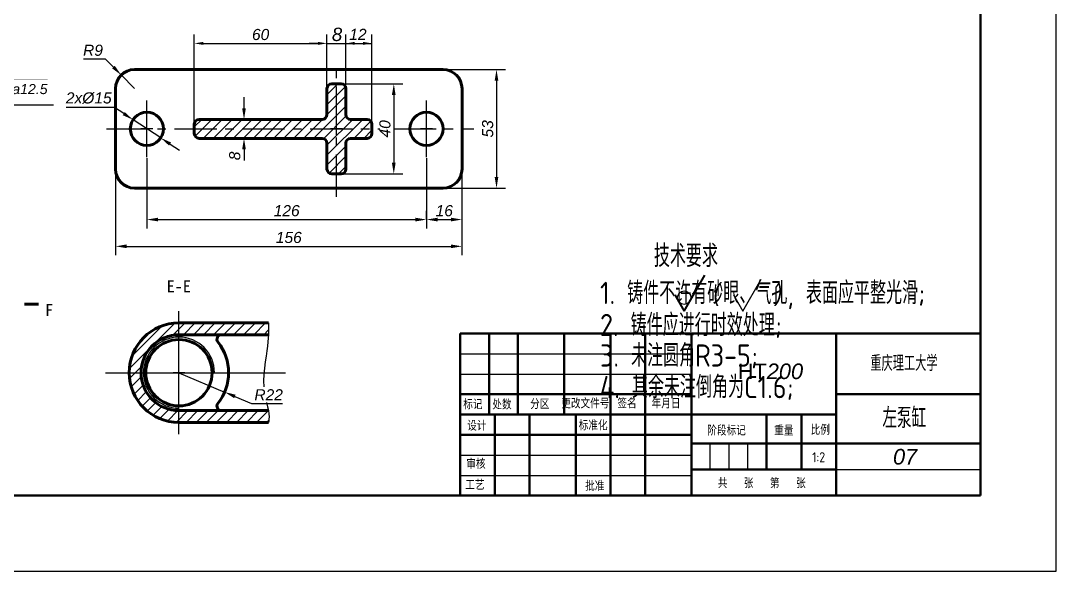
# Model space of a CAD drawing. Header units: millimetres. Extents: x 769 to 2439, y 381 to 1643.
# Drawn here: x 907.8 to 1140.6, y 381 to 504.6 of the extents above; entities that cross this region are included whole.
import ezdxf
from ezdxf.enums import TextEntityAlignment as Align

# ---------------------------------------------------------------- set-up
doc = ezdxf.new("R2010")
doc.units = ezdxf.units.MM
doc.linetypes.add('CENTER', pattern=[50.8, 31.75, -6.35, 6.35, -6.35])
for name, color, linetype in [('7标注层', 7, 'Continuous'), ('ST尺寸', 7, 'Continuous'), ('文字', 7, 'Continuous'), ('标注', 250, 'Continuous'), ('答案细实线', 7, 'Continuous')]:
    doc.layers.add(name, color=color, linetype=linetype)
doc.layers.add('答案粗实线', color=7, linetype='Continuous', lineweight=60)
doc.layers.add('粗实线', color=7, linetype='Continuous', lineweight=50)
doc.styles.add('DIM', font='ariali.ttf')
doc.styles.add('style1', font='', dxfattribs={"width": 0.7, "oblique": 15, "height": 3.5})
doc.styles.add('汉字', font='gbenor.shx', dxfattribs={"height": 5, "bigfont": 'gbcbig.shx'})
doc.styles.get('style1').set_extended_font_data('FangSong_GB2312')
doc.dimstyles.get("Standard").update_dxf_attribs({"dimtxt": 2.5, "dimasz": 2.5, "dimexe": 2, "dimexo": 0.0625, "dimgap": 0.5, "dimtad": 1, "dimdec": 0, "dimzin": 0, "dimdsep": 46, "dimtxsty": 'DIM', "dimcen": 0.09, "dimadec": 0, "dimazin": 0, "dimtfac": 1, "dimtdec": 0, "dimtofl": 0, "dimtmove": 0, "dimatfit": 3, "dimfxl": 0, "dimtolj": 1, "dimtzin": 0, "dimarcsym": 0})
doc.dimstyles.new('副本 (2) Standard水平', dxfattribs={"dimtxt": 2.5, "dimasz": 2.5, "dimexe": 2, "dimexo": 0.2, "dimgap": 0.7, "dimtad": 1, "dimtih": 1, "dimtoh": 1, "dimdec": 0, "dimlfac": 2, "dimzin": 0, "dimdsep": 46, "dimtxsty": '汉字', "dimcen": 0.09, "dimadec": 0, "dimazin": 0, "dimtfac": 1, "dimtdec": 0, "dimtofl": 0, "dimtmove": 0, "dimatfit": 0, "dimfxl": 0, "dimtolj": 1, "dimtzin": 0, "dimarcsym": 0})
doc.dimstyles.new('副本 Standard', dxfattribs={"dimtxt": 2.5, "dimasz": 2.5, "dimexe": 2, "dimexo": 0.2, "dimgap": 0.7, "dimtad": 1, "dimdec": 0, "dimlfac": 2, "dimzin": 0, "dimdsep": 46, "dimtxsty": '汉字', "dimcen": 0.09, "dimadec": 0, "dimazin": 0, "dimtfac": 1, "dimtdec": 0, "dimtofl": 0, "dimtmove": 0, "dimatfit": 0, "dimfxl": 0, "dimtolj": 1, "dimtzin": 0, "dimarcsym": 0})

# ---------------------------------------------------------------- blocks, each defined once
blk = doc.blocks.new('*D141')
at = {"layer": '7标注层', "color": 0, "lineweight": -2, "transparency": 16777216}
for p, q in [((943.38, 425.57), (953.64, 421.22)), ((955.94, 420.25), (959.7, 418.65)), ((959.7, 418.65), (966.66, 418.65))]:
    blk.add_line(p, q, dxfattribs=at)
at = {"layer": '7标注层', "color": 0, "transparency": 16777216}
blk.add_solid([(956.11, 420.63), (955.78, 419.86), (953.64, 421.22)], dxfattribs=at)
at = {"layer": 'Defpoints', "color": 0, "transparency": 16777216}
for p in [(943.38, 425.57, -0.67), (953.64, 421.22, -0.67)]:
    blk.add_point(p, dxfattribs=at)
at = {"layer": '7标注层', "color": 0, "transparency": 16777216, "insert": (963.53, 420.61), "char_height": 2.5, "attachment_point": 5, "style": 'DIM'}
blk.add_mtext('\\A1;R22', dxfattribs=at)
blk = doc.blocks.new('*D144')
at = {"layer": '7标注层', "color": 0, "lineweight": -2, "transparency": 16777216}
for p, q in [((936.17, 473.76), (936.17, 457.97)), ((999.01, 473.76), (999.01, 457.97)), ((938.67, 459.97), (996.51, 459.97))]:
    blk.add_line(p, q, dxfattribs=at)
at = {"layer": '7标注层', "color": 0, "transparency": 16777216}
for points in [[(938.67, 460.39), (938.67, 459.56), (936.17, 459.97)], [(996.51, 460.39), (996.51, 459.56), (999.01, 459.97)]]:
    blk.add_solid(points, dxfattribs=at)
at = {"layer": 'Defpoints', "color": 0, "transparency": 16777216}
for p in [(936.17, 473.96, -0.13), (999.01, 473.96, -0.13), (999.01, 459.97)]:
    blk.add_point(p, dxfattribs=at)
at = {"layer": '7标注层', "color": 0, "transparency": 16777216, "insert": (967.59, 461.95), "char_height": 2.5, "attachment_point": 5, "style": 'DIM'}
blk.add_mtext('\\A1;126', dxfattribs=at)
blk = doc.blocks.new('*D145')
at = {"layer": '7标注层', "color": 0, "lineweight": -2, "transparency": 16777216}
for p, q in [((929.12, 471.1), (929.12, 451.96)), ((1006.99, 471.1), (1006.99, 451.96)), ((931.62, 453.96), (1004.49, 453.96))]:
    blk.add_line(p, q, dxfattribs=at)
at = {"layer": '7标注层', "color": 0, "transparency": 16777216}
for points in [[(931.62, 454.38), (931.62, 453.55), (929.12, 453.96)], [(1004.49, 454.38), (1004.49, 453.55), (1006.99, 453.96)]]:
    blk.add_solid(points, dxfattribs=at)
at = {"layer": 'Defpoints', "color": 0, "transparency": 16777216}
for p in [(929.12, 471.3, -0.13), (1006.99, 471.3, 4.05), (1006.99, 453.96)]:
    blk.add_point(p, dxfattribs=at)
at = {"layer": '7标注层', "color": 0, "transparency": 16777216, "insert": (968.06, 455.94), "char_height": 2.5, "attachment_point": 5, "style": 'DIM'}
blk.add_mtext('\\A1;156', dxfattribs=at)
blk = doc.blocks.new('*D19')
at = {"layer": '7标注层', "color": 0, "lineweight": -2, "transparency": 16777216}
for p, q in [((1006.99, 464.98), (1006.99, 457.97)), ((999.01, 460.17), (999.01, 461.97)), ((1001.51, 459.97), (1004.49, 459.97))]:
    blk.add_line(p, q, dxfattribs=at)
at = {"layer": '7标注层', "color": 0, "transparency": 16777216}
for points in [[(1001.51, 460.39), (1001.51, 459.56), (999.01, 459.97)], [(1004.49, 460.39), (1004.49, 459.56), (1006.99, 459.97)]]:
    blk.add_solid(points, dxfattribs=at)
at = {"layer": 'Defpoints', "color": 0, "transparency": 16777216}
for p in [(1006.99, 465.18), (999.01, 459.97), (1006.99, 459.97)]:
    blk.add_point(p, dxfattribs=at)
at = {"layer": '7标注层', "color": 0, "transparency": 16777216, "insert": (1003, 461.95), "char_height": 2.5, "attachment_point": 5, "style": 'DIM'}
blk.add_mtext('\\A1;16', dxfattribs=at)
blk = doc.blocks.new('*D146')
at = {"layer": '7标注层', "color": 0, "lineweight": -2, "transparency": 16777216}
for p, q in [((1002.93, 493.66), (1016.75, 493.66)), ((1014.75, 491.16), (1014.75, 469.54)), ((1002.93, 467.04), (1016.75, 467.04))]:
    blk.add_line(p, q, dxfattribs=at)
at = {"layer": '7标注层', "color": 0, "transparency": 16777216}
for points in [[(1014.33, 491.16), (1015.16, 491.16), (1014.75, 493.66)], [(1014.33, 469.54), (1015.16, 469.54), (1014.75, 467.04)]]:
    blk.add_solid(points, dxfattribs=at)
at = {"layer": 'Defpoints', "color": 0, "transparency": 16777216}
for p in [(1002.73, 493.66, -0.13), (1002.73, 467.04, -0.13), (1014.75, 467.04)]:
    blk.add_point(p, dxfattribs=at)
at = {"layer": '7标注层', "color": 0, "transparency": 16777216, "insert": (1012.77, 480.35), "char_height": 2.5, "attachment_point": 5, "rotation": 90, "style": 'DIM'}
blk.add_mtext('\\A1;53', dxfattribs=at)
blk = doc.blocks.new('*D147')
at = {"layer": '7标注层', "color": 0, "lineweight": -2, "transparency": 16777216}
for p, q in [((978.97, 490.47), (993.66, 490.47)), ((991.66, 487.97), (991.66, 472.73)), ((978.97, 470.23), (993.66, 470.23))]:
    blk.add_line(p, q, dxfattribs=at)
at = {"layer": '7标注层', "color": 0, "transparency": 16777216}
for points in [[(991.24, 487.97), (992.07, 487.97), (991.66, 490.47)], [(991.24, 472.73), (992.07, 472.73), (991.66, 470.23)]]:
    blk.add_solid(points, dxfattribs=at)
at = {"layer": 'Defpoints', "color": 0, "transparency": 16777216}
for p in [(978.77, 490.47, -0.13), (978.77, 470.23, -0.13), (991.66, 470.23)]:
    blk.add_point(p, dxfattribs=at)
at = {"layer": '7标注层', "color": 0, "transparency": 16777216, "insert": (989.68, 480.35), "char_height": 2.5, "attachment_point": 5, "rotation": 90, "style": 'DIM'}
blk.add_mtext('\\A1;40', dxfattribs=at)
blk = doc.blocks.new('*D148')
at = {"layer": '7标注层', "color": 0, "lineweight": -2, "transparency": 16777216}
for p, q in [((926.9, 496.02), (921.91, 496.02)), ((928.65, 494.23), (926.9, 496.02)), ((933.38, 489.4), (930.4, 492.45))]:
    blk.add_line(p, q, dxfattribs=at)
at = {"layer": '7标注层', "color": 0, "transparency": 16777216}
blk.add_solid([(928.94, 494.52), (928.35, 493.94), (930.4, 492.45)], dxfattribs=at)
at = {"layer": 'Defpoints', "color": 0, "transparency": 16777216}
for p in [(930.4, 492.45, -0.67), (933.38, 489.4, -0.67)]:
    blk.add_point(p, dxfattribs=at)
at = {"layer": '7标注层', "color": 0, "transparency": 16777216, "insert": (924.06, 497.99), "char_height": 2.5, "attachment_point": 5, "style": 'DIM'}
blk.add_mtext('\\A1;R9', dxfattribs=at)
blk = doc.blocks.new('*D149')
at = {"layer": '7标注层', "color": 0, "lineweight": -2, "transparency": 16777216}
for p, q in [((928.87, 485.14), (918.03, 485.14)), ((930.97, 483.77), (928.87, 485.14)), ((939.29, 478.31), (933.06, 482.39)), ((941.38, 476.94), (943.47, 475.57))]:
    blk.add_line(p, q, dxfattribs=at)
at = {"layer": '7标注层', "color": 0, "transparency": 16777216}
for points in [[(931.19, 484.11), (930.74, 483.42), (933.06, 482.39)], [(941.61, 477.28), (941.15, 476.59), (939.29, 478.31)]]:
    blk.add_solid(points, dxfattribs=at)
at = {"layer": 'Defpoints', "color": 0, "transparency": 16777216}
for p in [(933.06, 482.39, -0.67), (939.29, 478.31, -0.67)]:
    blk.add_point(p, dxfattribs=at)
at = {"layer": '7标注层', "color": 0, "transparency": 16777216, "insert": (923.1, 487.26), "char_height": 2.5, "attachment_point": 5, "style": 'DIM'}
blk.add_mtext('\\A1;2x%%c15', dxfattribs=at)
blk = doc.blocks.new('*D150')
at = {"layer": '7标注层', "color": 0, "lineweight": -2, "transparency": 16777216}
for p, q in [((946.82, 480.55), (946.82, 501.55)), ((976.64, 485.94), (976.64, 501.55)), ((948.82, 499.55), (974.64, 499.55))]:
    blk.add_line(p, q, dxfattribs=at)
at = {"layer": '7标注层', "color": 0, "transparency": 16777216}
for points in [[(948.82, 499.89), (948.82, 499.22), (946.82, 499.55)], [(974.64, 499.89), (974.64, 499.22), (976.64, 499.55)]]:
    blk.add_solid(points, dxfattribs=at)
at = {"layer": 'Defpoints', "color": 0, "transparency": 16777216}
for p in [(976.64, 499.55), (976.64, 485.74, -0.13), (946.82, 480.35, -0.13)]:
    blk.add_point(p, dxfattribs=at)
at = {"layer": '7标注层', "color": 0, "transparency": 16777216, "insert": (961.73, 501.53), "char_height": 2.5, "attachment_point": 5, "style": 'DIM'}
blk.add_mtext('\\A1;60', dxfattribs=at)
blk = doc.blocks.new('*D151')
at = {"layer": '7标注层', "color": 0, "lineweight": -2, "transparency": 16777216}
for p, q in [((980.9, 489.6), (980.9, 501.55)), ((986.76, 480.55), (986.76, 501.55)), ((982.9, 499.55), (984.76, 499.55))]:
    blk.add_line(p, q, dxfattribs=at)
at = {"layer": '7标注层', "color": 0, "transparency": 16777216}
for points in [[(982.9, 499.89), (982.9, 499.22), (980.9, 499.55)], [(984.76, 499.89), (984.76, 499.22), (986.76, 499.55)]]:
    blk.add_solid(points, dxfattribs=at)
at = {"layer": 'Defpoints', "color": 0, "transparency": 16777216}
for p in [(986.76, 499.55), (980.9, 489.4, -0.13), (986.76, 480.35, 1.43)]:
    blk.add_point(p, dxfattribs=at)
at = {"layer": '7标注层', "color": 0, "transparency": 16777216, "insert": (983.6, 501.58), "char_height": 2.5, "attachment_point": 5, "style": 'DIM'}
blk.add_mtext('\\A1;12', dxfattribs=at)
blk = doc.blocks.new('*D184')
at = {"layer": 'Defpoints', "color": 0, "transparency": 16777216}
for p in [(957.83, 482.48, -0.67), (958, 482.48), (957.83, 478.22, -0.67)]:
    blk.add_point(p, dxfattribs=at)
at = {"layer": 'ST尺寸', "color": 0, "lineweight": -2, "transparency": 16777216}
for p, q in [((958, 484.98), (958, 487.48)), ((957.89, 482.48), (960, 482.48)), ((957.89, 478.22), (960, 478.22)), ((958, 475.72), (958, 473.22))]:
    blk.add_line(p, q, dxfattribs=at)
at = {"layer": 'ST尺寸', "color": 0, "transparency": 16777216}
for points in [[(957.58, 484.98), (958.41, 484.98), (958, 482.48)], [(957.58, 475.72), (958.41, 475.72), (958, 478.22)]]:
    blk.add_solid(points, dxfattribs=at)
at = {"layer": 'ST尺寸', "color": 0, "transparency": 16777216, "insert": (955.92, 474.27), "char_height": 2.5, "attachment_point": 5, "rotation": 90, "style": 'DIM'}
blk.add_mtext('\\A1;8', dxfattribs=at)

msp = doc.modelspace()

# ---------------------------------------------------------------- linework, layer by layer
at = {"linetype": 'CENTER', "ltscale": 0.3}
for p, q in [((978.772, 465.072, -0.133), (978.772, 495.375, 4.299)), ((927.121, 480.351, -0.133), (988.516, 480.351, 4.049)), ((991.658, 480.351, -0.133), (1009.656, 480.351, -0.133))]:
    msp.add_line(p, q, dxfattribs=at)
for p, q in [((936.173, 473.961, -0.133), (936.173, 486.74, 4.049)), ((936.173, 473.961, -0.666), (936.173, 486.74, 3.516)), ((999.006, 473.961, -0.133), (999.006, 486.74, -0.133)), ((999.006, 473.961, -0.666), (999.006, 486.74, -0.666)), ((943.379, 411.729, -0.133), (943.379, 439.418, 4.049)), ((943.379, 411.729, -0.666), (943.379, 439.418, 3.516)), ((926.872, 425.573, -0.133), (967.29, 425.573, -0.133)), ((926.872, 425.573, -0.666), (967.29, 425.573, -0.666))]:
    msp.add_line(p, q)
at = {"layer": '7标注层'}
for p, q in [((974.642, 499.554), (972.642, 499.554)), ((976.642, 499.754), (976.642, 500.054)), ((976.642, 499.554), (980.902, 499.554)), ((980.902, 499.754), (980.902, 500.054)), ((980.902, 499.554), (986.759, 499.554)), ((915.169, 485.684), (897.946, 485.684)), ((1070.122, 439.429), (1074.233, 446.55)), ((1068.007, 443.091), (1070.122, 439.429))]:
    msp.add_line(p, q, dxfattribs=at)
at = {"layer": '7标注层', "lineweight": 40}
for p, q in [((1056.945, 439.429), (1061.588, 447.471)), ((1054.83, 443.091), (1056.945, 439.429))]:
    msp.add_line(p, q, dxfattribs=at)
at = {"layer": '7标注层', "lineweight": 30}
msp.add_circle((1056.945, 442.429), 1.5, dxfattribs=at)
at = {"layer": '标注', "color": 7}
msp.add_line((1091.06, 403.813), (1123.56, 403.813), dxfattribs=at)
at = {"layer": '答案粗实线'}
for p, q in [((933.378, 493.663, -0.133), (1002.733, 493.663, -0.133)), ((933.378, 493.663, -0.666), (1002.733, 493.663, -0.666)), ((929.118, 489.403, -0.133), (929.118, 471.299, -0.133)), ((929.118, 489.403, -0.666), (929.118, 471.299, -0.666)), ((976.642, 489.403, -0.133), (976.642, 483.546, 4.049)), ((976.642, 489.403, -0.666), (976.642, 483.546, 3.516)), ((979.837, 490.468, -0.133), (977.707, 490.468, -0.133)), ((979.837, 490.468, -0.666), (977.707, 490.468, -0.666)), ((980.902, 489.403, -0.133), (980.902, 483.546, 4.049)), ((980.902, 489.403, -0.666), (980.902, 483.546, 3.516)), ((1006.993, 489.403, -0.133), (1006.993, 471.299, 4.049)), ((1006.993, 489.403, -0.666), (1006.993, 471.299, 3.516)), ((947.888, 482.481, -0.133), (975.577, 482.481, -0.133)), ((947.888, 482.481, -0.666), (975.577, 482.481, -0.666)), ((985.694, 482.481, -0.133), (981.967, 482.481, -0.133)), ((985.694, 482.481, -0.666), (981.967, 482.481, -0.666)), ((946.823, 481.416, -0.133), (946.823, 479.286, -0.133)), ((946.823, 481.416, -0.666), (946.823, 479.286, -0.666)), ((986.759, 481.416, -0.133), (986.759, 479.286, 4.049)), ((986.759, 481.416, -0.666), (986.759, 479.286, 3.516)), ((947.888, 478.221, -0.133), (975.577, 478.221, -0.133)), ((947.888, 478.221, -0.666), (975.577, 478.221, -0.666)), ((976.642, 471.299, -0.133), (976.642, 477.156, 4.049)), ((976.642, 471.299, -0.666), (976.642, 477.156, 3.516)), ((980.902, 471.299, -0.133), (980.902, 477.156, -0.133)), ((980.902, 471.299, -0.666), (980.902, 477.156, -0.666)), ((985.694, 478.221, -0.133), (981.967, 478.221, 4.049)), ((985.694, 478.221, -0.666), (981.967, 478.221, 3.516)), ((979.837, 470.234, -0.133), (977.707, 470.234, -0.133)), ((979.837, 470.234, -0.666), (977.707, 470.234, -0.666)), ((933.378, 467.039, -0.133), (1002.733, 467.039, -0.133)), ((933.378, 467.039, -0.666), (1002.733, 467.039, -0.666)), ((908.627, 440.954, -0.133), (911.822, 440.954, -0.133)), ((963.489, 436.755, -0.133), (943.379, 436.755, -0.133)), ((963.489, 436.755, -0.666), (943.379, 436.755, -0.666)), ((963.489, 434.093, -0.133), (943.379, 434.093, -0.133)), ((963.489, 434.093, -0.666), (943.379, 434.093, -0.666)), ((963.489, 417.054, -0.133), (943.379, 417.054, -0.133)), ((963.489, 417.054, -0.666), (943.379, 417.054, -0.666)), ((963.489, 414.391, -0.133), (943.379, 414.391, -0.133)), ((963.489, 414.391, -0.666), (943.379, 414.391, -0.666))]:
    msp.add_line(p, q, dxfattribs=at)
at = {"layer": '答案粗实线', "lineweight": 60}
msp.add_line((908.627, 440.954, -0.666), (911.822, 440.954, -0.666), dxfattribs=at)
at = {"layer": '答案粗实线'}
for centre, radius in [((936.173, 480.351, -0.133), 3.727), ((936.173, 480.351, -0.666), 3.727), ((999.006, 480.351, -0.133), 3.727), ((999.006, 480.351, -0.666), 3.727), ((943.379, 425.573, -0.133), 7.455), ((943.379, 425.573, -0.666), 7.455)]:
    msp.add_circle(centre, radius, dxfattribs=at)
for centre, radius, start, end in [((933.378, 489.403, -0.133), 4.26, 90, 180), ((933.378, 489.403, -0.666), 4.26, 90, 180), ((1002.733, 489.403, -0.133), 4.26, 0, 90), ((1002.733, 489.403, -0.666), 4.26, 0, 90), ((977.707, 489.403, -0.133), 1.065, 90, 180), ((977.707, 489.403, -0.666), 1.065, 90, 180), ((979.837, 489.403, -0.133), 1.065, 0, 90), ((979.837, 489.403, -0.666), 1.065, 0, 90), ((947.888, 481.416, -0.133), 1.065, 90, 180), ((947.888, 481.416, -0.666), 1.065, 90, 180), ((975.577, 483.546, -0.133), 1.065, 270, 0), ((975.577, 483.546, -0.666), 1.065, 270, 0), ((981.967, 483.546, -0.133), 1.065, 180, 270), ((981.967, 483.546, -0.666), 1.065, 180, 270), ((985.694, 481.416, -0.133), 1.065, 0, 90), ((985.694, 481.416, -0.666), 1.065, 0, 90), ((947.888, 479.286, -0.133), 1.065, 180, 270), ((947.888, 479.286, -0.666), 1.065, 180, 270), ((975.577, 477.156, -0.133), 1.065, 0, 90), ((975.577, 477.156, -0.666), 1.065, 0, 90), ((981.967, 477.156, -0.133), 1.065, 90, 180), ((981.967, 477.156, -0.666), 1.065, 90, 180), ((985.694, 479.286, -0.133), 1.065, 270, 0), ((985.694, 479.286, -0.666), 1.065, 270, 0), ((933.378, 471.299, -0.133), 4.26, 180, 270), ((933.378, 471.299, -0.666), 4.26, 180, 270), ((977.707, 471.299, -0.133), 1.065, 180, 270), ((977.707, 471.299, -0.666), 1.065, 180, 270), ((979.837, 471.299, -0.133), 1.065, 270, 0), ((979.837, 471.299, -0.666), 1.065, 270, 0), ((1002.733, 471.299, -0.133), 4.26, 270, 0), ((1002.733, 471.299, -0.666), 4.26, 270, 0), ((943.379, 425.573, -0.133), 11.182, 90, 270), ((943.379, 425.573, -0.666), 11.182, 90, 270), ((943.379, 425.573, -0.133), 8.52, 90, 270), ((943.379, 425.573, -0.666), 8.52, 90, 270), ((952.917, 433.095, -0.133), 0.998, 90, 218.25861), ((952.917, 433.095, -0.666), 0.998, 90, 218.25861), ((943.379, 425.573, -0.133), 11.148, 321.74139, 38.25861), ((943.379, 425.573, -0.666), 11.148, 321.74139, 38.25861), ((952.917, 418.052, -0.133), 0.998, 141.74139, 270), ((952.917, 418.052, -0.666), 0.998, 141.74139, 270)]:
    msp.add_arc(centre, radius, start, end, dxfattribs=at)
at = {"layer": '答案细实线'}
for p, q in [((1140.56, 380.963), (1140.56, 645.963)), ((976.642, 487.998, -0.666), (979.111, 490.468, -0.666)), ((976.642, 485.739, -0.666), (980.787, 489.884, -0.666)), ((976.642, 483.48, -0.666), (980.902, 487.74, -0.666)), ((973.642, 478.221, -0.666), (980.902, 485.481, -0.666)), ((946.823, 480.771, -0.666), (948.533, 482.481)), ((947.004, 478.692, -0.666), (950.792, 482.481, -0.666)), ((948.791, 478.221, -0.666), (953.051, 482.481, -0.666)), ((951.05, 478.221, -0.666), (955.31, 482.481, -0.666)), ((953.309, 478.221, -0.666), (957.569, 482.481, -0.666)), ((955.569, 478.221, -0.666), (959.828, 482.481, -0.666)), ((957.828, 478.221, -0.666), (962.088, 482.481, -0.666)), ((960.087, 478.221, -0.666), (964.347, 482.481, -0.666)), ((962.346, 478.221, -0.666), (966.606, 482.481, -0.666)), ((964.605, 478.221, -0.666), (968.865, 482.481, -0.666)), ((966.864, 478.221, -0.666), (971.124, 482.481, -0.666)), ((969.123, 478.221, -0.666), (973.383, 482.481, -0.666)), ((971.382, 478.221, -0.666), (975.642, 482.481, -0.666)), ((975.901, 478.221, -0.666), (980.902, 483.222, -0.666)), ((976.642, 476.703, -0.666), (982.42, 482.481, -0.666)), ((976.642, 474.444, -0.666), (984.679, 482.481, -0.666)), ((982.678, 478.221, -0.666), (986.531, 482.074, -0.666)), ((937.504, 480.351, -0.133), (934.842, 480.351, -0.133)), ((937.504, 480.351, -0.666), (934.842, 480.351, -0.666)), ((936.173, 479.02, -0.133), (936.173, 481.682, -0.133)), ((936.173, 479.02, -0.666), (936.173, 481.682, -0.666)), ((980.103, 480.351, -0.133), (977.44, 480.351, -0.133)), ((980.103, 480.351, -0.666), (977.44, 480.351, -0.666)), ((978.772, 479.02, -0.133), (978.772, 481.682, -0.133)), ((978.772, 479.02, -0.666), (978.772, 481.682, -0.666)), ((984.937, 478.221, -0.666), (986.759, 480.042, -0.666)), ((1000.337, 480.351, -0.133), (997.675, 480.351, -0.133)), ((1000.337, 480.351, -0.666), (997.675, 480.351, -0.666)), ((999.006, 479.02, -0.133), (999.006, 481.682, -0.133)), ((999.006, 479.02, -0.666), (999.006, 481.682, -0.666)), ((976.642, 472.184, -0.666), (980.902, 476.444, -0.666)), ((977.124, 470.407, -0.666), (980.902, 474.185, -0.666)), ((979.209, 470.234, -0.666), (980.902, 471.926, -0.666)), ((932.234, 426.484, -0.666), (942.468, 436.718, -0.666)), ((932.861, 429.37, -0.666), (939.582, 436.091)), ((941.988, 433.979, -0.666), (944.765, 436.755, -0.666)), ((944.361, 434.093, -0.666), (947.024, 436.755, -0.666)), ((946.621, 434.093, -0.666), (949.283, 436.755, -0.666)), ((948.88, 434.093, -0.666), (951.542, 436.755, -0.666)), ((951.139, 434.093, -0.666), (953.801, 436.755, -0.666)), ((953.398, 434.093, -0.666), (956.06, 436.755, -0.666)), ((955.657, 434.093, -0.666), (958.319, 436.755, -0.666)), ((957.916, 434.093, -0.666), (960.579, 436.755, -0.666)), ((960.175, 434.093, -0.666), (962.838, 436.755, -0.666)), ((963.489, 436.755, -0.133), (963.504, 436.413, 0.532)), ((963.504, 436.413, -0.133), (963.518, 435.965, -0.133)), ((963.525, 435.422, -0.133), (963.517, 434.795, -0.133)), ((963.518, 435.965, -0.133), (963.525, 435.422, -0.133)), ((962.434, 434.093, -0.666), (963.522, 435.181, -0.666)), ((963.435, 433.322, -0.133), (963.355, 432.472, -0.133)), ((963.489, 434.093, -0.133), (963.435, 433.322, -0.133)), ((963.517, 434.795, -0.133), (963.489, 434.093, -0.133)), ((963.248, 431.528, -0.133), (963.115, 430.476, -0.133)), ((963.355, 432.472, -0.133), (963.248, 431.528, -0.133)), ((962.957, 429.301, -0.133), (962.779, 427.998, -0.133)), ((963.115, 430.476, -0.133), (962.957, 429.301, -0.133)), ((1006.56, 429.813), (1058.56, 429.813)), ((932.274, 424.265, -0.666), (934.974, 426.964, -0.666)), ((943.379, 424.242, -0.133), (943.379, 426.905, -0.133)), ((943.379, 424.242, -0.666), (943.379, 426.905, -0.666)), ((962.606, 426.607, -0.133), (962.469, 425.174, -0.133)), ((962.779, 427.998, -0.133), (962.606, 426.607, -0.133)), ((932.659, 422.391, -0.666), (934.911, 424.642, -0.666)), ((944.71, 425.573, -0.133), (942.048, 425.573, -0.133)), ((944.71, 425.573, -0.666), (942.048, 425.573, -0.666)), ((962.469, 425.174, -0.133), (962.398, 423.749, -0.133)), ((962.398, 423.749, -0.133), (962.424, 422.378, -0.133)), ((1006.56, 425.263), (1058.56, 425.263)), ((933.287, 420.759, -0.666), (935.325, 422.797, -0.666)), ((934.108, 419.321, -0.666), (936.037, 421.251, -0.666)), ((935.101, 418.056, -0.666), (936.987, 419.941, -0.666)), ((936.257, 416.952, -0.666), (938.151, 418.846, -0.666)), ((937.578, 416.014, -0.666), (939.535, 417.97, -0.666)), ((939.076, 415.253, -0.666), (941.169, 417.345, -0.666)), ((940.78, 414.698, -0.666), (943.139, 417.057, -0.666)), ((942.75, 414.409, -0.666), (945.395, 417.054, -0.666)), ((944.992, 414.391, -0.666), (947.654, 417.054, -0.666)), ((947.251, 414.391, -0.666), (949.913, 417.054, -0.666)), ((949.51, 414.391, -0.666), (952.172, 417.054, -0.666)), ((951.769, 414.391, -0.666), (954.432, 417.054, -0.666)), ((954.028, 414.391, -0.666), (956.691, 417.054, -0.666)), ((956.287, 414.391, -0.666), (958.95, 417.054, -0.666)), ((958.547, 414.391, -0.666), (961.209, 417.054, -0.666)), ((960.806, 414.391, -0.666), (963.468, 417.054, -0.666)), ((963.046, 418.867, -0.133), (963.295, 417.907, -0.133)), ((963.295, 417.907, -0.133), (963.489, 417.054, -0.133)), ((963.489, 417.054, -0.133), (963.594, 416.307, -0.133)), ((963.065, 414.391, -0.666), (963.568, 414.895, -0.666)), ((963.546, 414.71, -0.133), (963.489, 414.391, -0.133)), ((963.598, 415.136, -0.133), (963.546, 414.71, -0.133)), ((963.594, 416.307, -0.133), (963.622, 415.668, -0.133)), ((963.622, 415.668, -0.133), (963.598, 415.136, -0.133)), ((1062.785, 403.813), (1062.785, 409.663)), ((1067.01, 403.813), (1067.01, 409.663)), ((1071.235, 403.813), (1071.235, 409.663)), ((1006.56, 407.063), (1058.56, 407.063)), ((1006.56, 402.513), (1058.56, 402.513)), ((768.56, 380.963), (1140.56, 380.963))]:
    msp.add_line(p, q, dxfattribs=at)
for points, const_width in [([(903.443, 491.349), (913.883, 491.349)], 0.07), ([(1068.007, 443.091), (1070.122, 439.429), (1074.233, 446.55)], 0.08)]:
    msp.add_lwpolyline(points, dxfattribs=dict(at, const_width=const_width))
for centre in [(943.379, 425.573, -0.133), (943.379, 425.573, -0.666)]:
    msp.add_arc(centre, 7.987, 0, 270, dxfattribs=at)
at = {"layer": '粗实线'}
for p, q in [((1123.56, 397.963), (1123.56, 625.963)), ((1006.56, 397.963), (1006.56, 434.363)), ((1006.56, 434.363), (1123.56, 434.363)), ((1013.06, 416.163), (1013.06, 434.363)), ((1019.56, 416.163), (1019.56, 434.363)), ((1029.96, 416.163), (1029.96, 434.363)), ((1040.36, 416.163), (1040.36, 434.363)), ((1048.16, 416.163), (1048.16, 434.363)), ((1058.56, 397.963), (1058.56, 434.363)), ((1091.06, 397.963), (1091.06, 434.363)), ((1123.56, 434.363), (1123.56, 397.963)), ((1006.56, 420.713), (1058.56, 420.713)), ((1091.06, 420.713), (1123.56, 420.713)), ((1123.56, 420.713), (1100.818, 420.713)), ((1006.56, 416.163), (1091.06, 416.163)), ((1014.36, 397.963), (1014.36, 416.163)), ((1022.16, 397.963), (1022.16, 416.163)), ((1032.56, 397.963), (1032.56, 416.163)), ((1040.36, 397.963), (1040.36, 416.163)), ((1040.36, 397.963), (1040.36, 416.163)), ((1040.36, 397.963), (1040.36, 416.163)), ((1048.16, 397.963), (1048.16, 416.163)), ((1075.46, 403.813), (1075.46, 416.163)), ((1083.26, 403.813), (1083.26, 416.163)), ((1006.56, 411.613), (1058.56, 411.613)), ((1123.56, 409.663), (1058.56, 409.663)), ((1091.06, 403.813), (1058.56, 403.813)), ((798.56, 397.963), (1123.56, 397.963)), ((1123.56, 397.963), (1006.56, 397.963))]:
    msp.add_line(p, q, dxfattribs=at)

# ---------------------------------------------------------------- texts
at = {"layer": '7标注层', "style": 'DIM'}
msp.add_text('Ra12.5', height=2.268, dxfattribs=at).set_placement((903.625, 488.16))
at = {"layer": '7标注层', "style": 'DIM', "width": 0.8}
msp.add_text('      (          )', height=4, dxfattribs=at).set_placement((1056.128, 441.727))
at = {"layer": '7标注层', "insert": (978.914, 501.559), "char_height": 3, "attachment_point": 5, "style": 'DIM'}
msp.add_mtext('8', dxfattribs=at)
at = {"layer": '文字', "color": 7, "style": '汉字'}
for s, p in [('技术要求', (1050.121, 447.807)), ('1. 铸件不许有砂眼、气孔, 表面应平整光滑;', (1038.02, 439.493)), ('2. 铸件应进行时效处理;', (1038.02, 432.281)), ('3. 未注圆角R3-5;', (1038.02, 425.435)), ('4. 其余未注倒角为C1.6;', (1038.02, 418.344))]:
    msp.add_text(s, height=5, dxfattribs=at).set_placement(p, align=Align.BOTTOM_LEFT)
at = {"layer": '文字', "attachment_point": 5}
for s, insert, char_height, style in [('重庆理工大学', (1106.318, 427.691), 3.5, '汉字'), ('标记', (1009.442, 418.486), 2.275, '汉字'), ('处数', (1015.98, 418.43), 2.275, '汉字'), ('分区', (1024.473, 418.542), 2.275, '汉字'), ('更改文件号', (1034.715, 418.68), 2.275, '汉字'), ('签名', (1044.076, 418.68), 2.275, '汉字'), ('年月日', (1052.852, 418.68), 2.275, '汉字'), ('设计', (1010.321, 413.681), 2.275, '汉字'), ('标准化', (1036.47, 413.766), 2.275, '汉字'), ('阶段标记', (1066.455, 412.597), 2.275, '汉字'), ('重量', (1079.326, 412.597), 2.275, '汉字'), ('比例', (1087.517, 412.743), 2.275, '汉字'), ('1:2', (1087.151, 406.578), 2.275, '汉字'), ('07', (1106.58, 406.673), 3.5, 'DIM'), ('审核', (1010.123, 405.102), 2.275, '汉字'), ('工艺', (1009.89, 400.384), 2.275, '汉字'), ('批准', (1036.826, 400.155), 2.275, '汉字'), ('共   张   第   张', (1074.353, 400.758), 2.275, '汉字')]:
    msp.add_mtext(s, dxfattribs=dict(at, insert=insert, char_height=char_height, style=style))
at = {"layer": '文字', "attachment_point": 1}
for s, insert, char_height, width, style in [('{\\fArial|b0|i0|c0|p32;HT}200', (1068.974, 427.639), 3.5, 20.04058, 'DIM'), ('左泵缸', (1101.477, 417.66), 4.55, 4.618527782440651e-14, '汉字')]:
    msp.add_mtext(s, dxfattribs=dict(at, insert=insert, char_height=char_height, width=width, style=style))
at = {"layer": '答案细实线', "style": 'style1', "width": 1.003}
for s, height, p in [('E-E', 2.6624, (940.604, 442.858, -0.133)), ('F', 2.662, (913.278, 437.538, -0.666))]:
    msp.add_text(s, height=height, dxfattribs=at).set_placement(p, align=Align.BOTTOM_LEFT)

# ---------------------------------------------------------------- dimensions: what is measured, and where the dimension line sits
at = {"layer": '7标注层'}
for base, p1, p2, override, picture, middle in [((976.642, 499.554), (946.823, 480.351, -0.133), (976.642, 485.739, -0.133), {"dimasz": 2, "dimtxsty": 'DIM', "dimtmove": 2}, '*D150', (961.732, 501.53)), ((999.006, 459.975), (936.173, 473.961, -0.133), (999.006, 473.961, -0.133), {"dimtxsty": 'DIM', "dimtmove": 2}, '*D144', (967.59, 461.951)), ((1006.993, 453.965), (929.118, 471.299, -0.133), (1006.993, 471.299, 4.049), {"dimtxsty": 'DIM', "dimtmove": 2}, '*D145', (968.056, 455.941)), ((1006.993, 459.975), (999.006, 459.975), (1006.993, 465.183), {"dimtxsty": 'DIM', "dimtmove": 2}, '*D19', (1003, 461.951))]:
    dim = msp.add_linear_dim(base=base, p1=p1, p2=p2, dimstyle='副本 Standard', override=override, dxfattribs=at)
    dim.commit()
    dim.dimension.update_dxf_attribs({"geometry": picture, "text_midpoint": middle})
dim = msp.add_linear_dim(base=(986.759, 499.554), p1=(980.902, 489.403, -0.133), p2=(986.759, 480.351, 1.425), dimstyle='副本 Standard', override={"dimasz": 2, "dimtxsty": 'DIM', "dimtmove": 2}, dxfattribs=at)
dim.commit()
dim.dimension.update_dxf_attribs({"geometry": '*D151', "text_midpoint": (983.6, 501.583), "dimtype": 160})
dim = msp.add_radius_dim(center=(933.378, 489.403, -0.666), mpoint=(930.396, 492.446, -0.666), dimstyle='副本 (2) Standard水平', override={"dimtxsty": 'DIM', "dimtofl": 1}, dxfattribs=at)
dim.commit()
dim.dimension.update_dxf_attribs({"geometry": '*D148', "text_midpoint": (924.055, 497.993)})
for base, p1, p2, picture, middle in [((1014.745, 467.039), (1002.733, 493.663, -0.133), (1002.733, 467.039, -0.133), '*D146', (1012.769, 480.351)), ((991.658, 470.234), (978.772, 490.468, -0.133), (978.772, 470.234, -0.133), '*D147', (989.681, 480.351))]:
    dim = msp.add_linear_dim(base=base, p1=p1, p2=p2, angle=90, dimstyle='副本 Standard', override={"dimtxsty": 'DIM', "dimtmove": 2}, dxfattribs=at)
    dim.commit()
    dim.dimension.update_dxf_attribs({"geometry": picture, "text_midpoint": middle})
dim = msp.add_diameter_dim_2p(p1=(939.29, 478.307, -0.666), p2=(933.056, 482.394, -0.666), text='2x%%c15', dimstyle='副本 (2) Standard水平', override={"dimtxsty": 'DIM', "dimtofl": 1}, dxfattribs=at)
dim.commit()
dim.dimension.update_dxf_attribs({"geometry": '*D149', "text_midpoint": (923.104, 487.259)})
dim = msp.add_radius_dim(center=(943.379, 425.573, -0.666), mpoint=(953.643, 421.221, -0.666), dimstyle='副本 (2) Standard水平', override={"dimtxsty": 'DIM', "dimtofl": 1}, dxfattribs=at)
dim.commit()
dim.dimension.update_dxf_attribs({"geometry": '*D141', "text_midpoint": (963.528, 418.655), "dimtype": 164})
at = {"layer": 'ST尺寸'}
dim = msp.add_linear_dim(base=(957.997, 482.481), p1=(957.828, 478.221, -0.666), p2=(957.828, 482.481, -0.666), angle=90, text='8', dimstyle='Standard', override={"dimtmove": 2}, dxfattribs=at)
dim.commit()
dim.dimension.update_dxf_attribs({"geometry": '*D184', "text_midpoint": (955.924, 474.268), "dimtype": 160})

doc.saveas('drawing.dxf')
